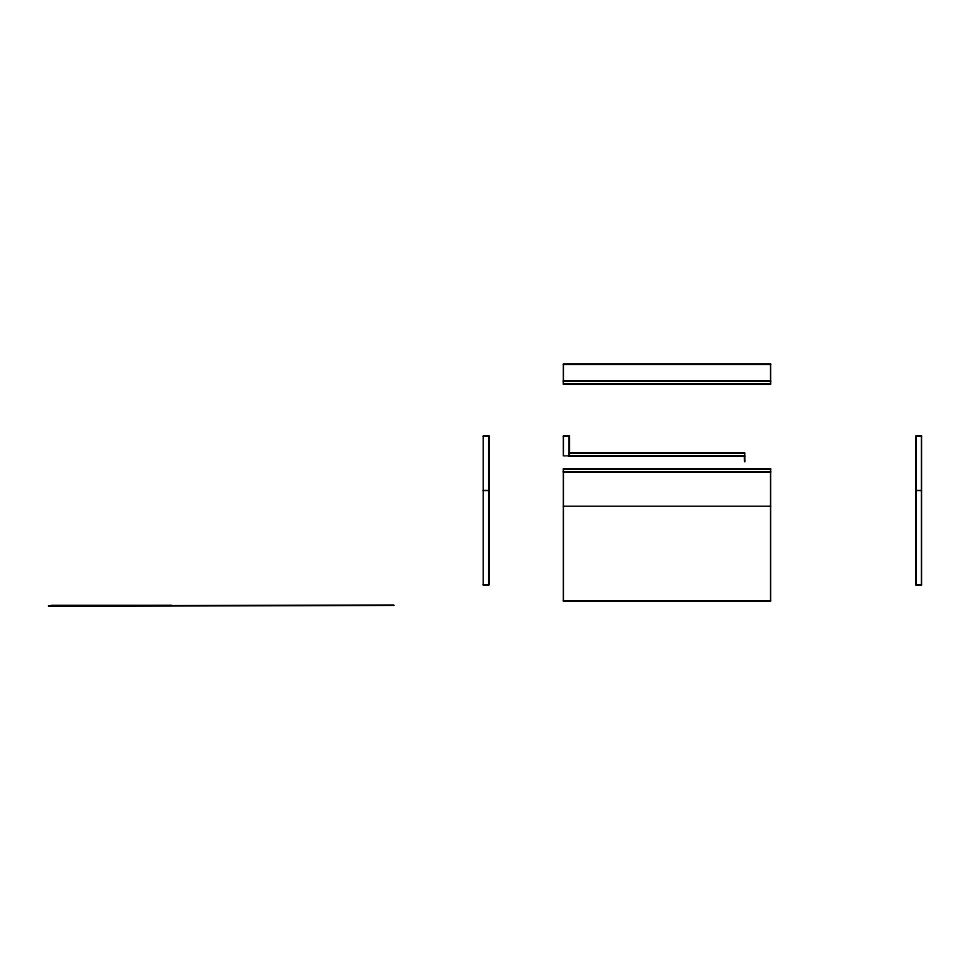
<?xml version="1.0" encoding="UTF-8"?>
<svg xmlns="http://www.w3.org/2000/svg" width="970" height="970" viewBox="0 0 970 970"><rect width="100%" height="100%" fill="white"/><g stroke="black" fill="none" stroke-linecap="round" stroke-linejoin="round"><path stroke-width="1.45" d="M563.364 364.393L770.592 364.393M563.364 381.028L770.592 381.028M563.364 381.283L770.592 381.283M563.364 383.902L770.592 383.902M483.23 436.245L488.698 436.245L488.698 584.752L483.23 584.752M563.364 436.245L569.123 436.245L569.123 456.106L744.681 456.106M921.5 436.245L916.032 436.245L916.032 584.752L921.5 584.752M569.123 452.832L744.681 452.832L744.681 461.865L744.402 456.106M569.123 453.087L744.681 453.087M744.681 455.864L563.364 455.864L563.364 435.954L569.402 435.954L569.402 455.864M563.364 469.056L770.592 469.056M563.364 471.82L770.592 471.82M563.364 471.941L770.592 471.941M483.23 490.505L488.989 490.505M915.741 490.505L921.5 490.505M563.364 506.219L770.592 506.219M563.364 600.757L770.592 600.757M171.472 605.316L51.434 605.316M770.592 364.102L563.364 364.102L563.364 384.302L770.592 384.302L770.592 364.102M488.989 435.954L483.23 435.954L483.23 585.043L488.989 585.043L488.989 435.954M921.5 435.954L915.741 435.954L915.741 585.043L921.5 585.043L921.5 435.954M770.592 468.801L563.364 468.801L563.364 601.048L770.592 601.048L770.592 468.801M393.881 605.316L48.5 605.898L393.881 605.316"/></g></svg>
